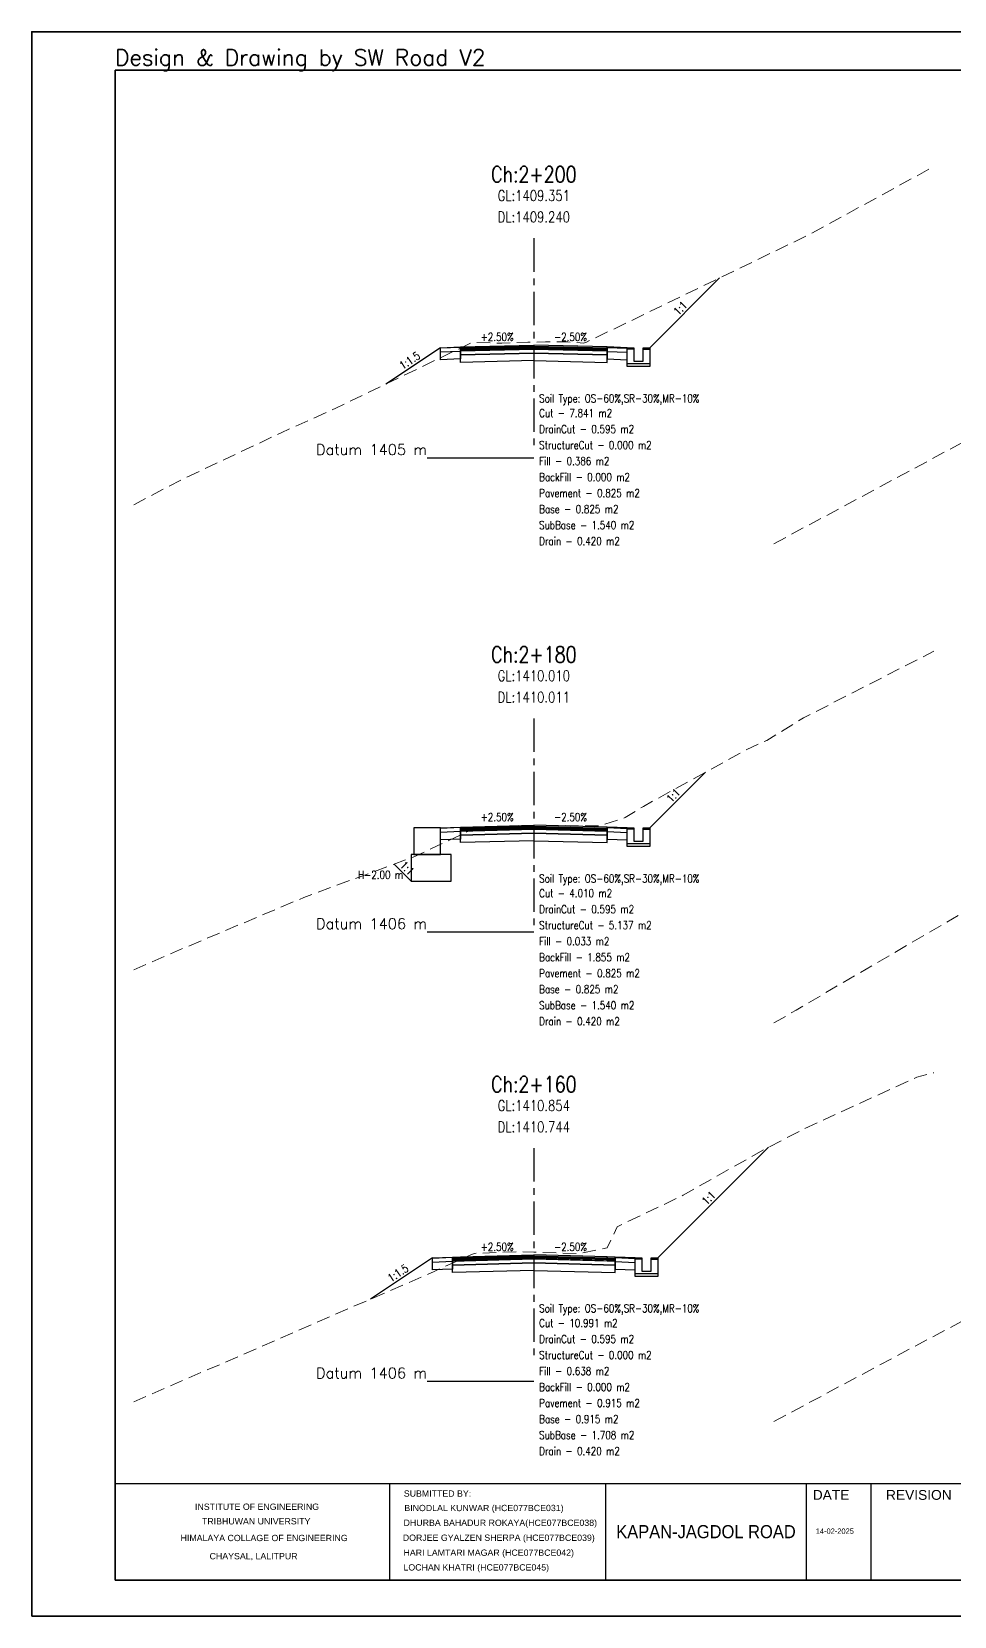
# Model space of a CAD drawing. Extents: x -19 to 1577, y -12 to 48.
# Drawn here: x 1277.2 to 1311.8, y -11.7 to 47.7 of the extents above; entities that cross this region are included whole.
import ezdxf
from ezdxf.enums import TextEntityAlignment as Align

# ---------------------------------------------------------------- set-up
doc = ezdxf.new("R2010")
doc.units = 0
doc.header["$MEASUREMENT"] = 0
doc.linetypes.add('Center', pattern=[2, 1.25, -0.25, 0.25, -0.25])
doc.linetypes.add('Dashed', pattern=[0.75, 0.5, -0.25])
for name, color, linetype in [('BackFill-Area', 7, 'Continuous'), ('Base', 6, 'Continuous'), ('Base-Area', 7, 'Continuous'), ('Cut-Area', 7, 'Continuous'), ('CutFillLine', 4, 'Continuous'), ('Drain', 3, 'Continuous'), ('Drain-Area', 7, 'Continuous'), ('DrainCut-Area', 7, 'Continuous'), ('ExtraWideningLayers', 7, 'Continuous'), ('Fill-Area', 7, 'Continuous'), ('Frame', 7, 'Continuous'), ('GabionRetainingWall', 140, 'Continuous'), ('Height', 7, 'Continuous'), ('L_CF_Slope', 7, 'Continuous'), ('L_Slope', 7, 'Continuous'), ('Pavement-Area', 7, 'Continuous'), ('PavementLayers', 1, 'Continuous'), ('R_CF_Slope', 7, 'Continuous'), ('R_Slope', 7, 'Continuous'), ('Shoulder', 2, 'Continuous'), ('Soil Type', 7, 'Continuous'), ('StructureCut-Area', 7, 'Continuous'), ('SubBase', 7, 'Continuous'), ('SubBase-Area', 7, 'Continuous')]:
    doc.layers.add(name, color=color, linetype=linetype)
for name, color, linetype, lineweight in [('CenterLine', 5, 'Center', 25), ('ChainageTxt', 7, 'Continuous', 25), ('DatumLabel', 1, 'Continuous', 25), ('DLTxt', 1, 'Continuous', 25), ('GL', 104, 'Dashed', 18), ('GLTxt', 3, 'Continuous', 25)]:
    doc.layers.add(name, color=color, linetype=linetype, lineweight=lineweight)
doc.styles.add('ARIAL', font='arial.ttf')
doc.styles.get("Standard").update_dxf_attribs({"font": 'simplex.shx'})

# ---------------------------------------------------------------- blocks, each defined once
blk = doc.blocks.new('SheetA3-1')
at = {"layer": 'Frame', "color": 6, "linetype": 'Continuous', "lineweight": 35}
for p, q in [((397, 0), (0, 0)), ((0, 0), (0, -283)), ((0, -283), (397, -283))]:
    blk.add_line(p, q, dxfattribs=at)
at = {"layer": 'Frame', "linetype": 'Continuous', "lineweight": 30}
for p, q in [((397, -264.94), (0, -264.94)), ((51.51, -282.86), (51.51, -264.94)), ((91.94, -264.94), (91.94, -282.86)), ((129.6, -282.86), (129.6, -264.94)), ((141.75, -282.86), (141.75, -264.94))]:
    blk.add_line(p, q, dxfattribs=at)
at = {"layer": 'Frame', "color": 6, "linetype": 'Continuous', "lineweight": 35}
blk.add_lwpolyline([(-15.62, -289.77), (404.38, -289.77), (404.38, 7.23), (-15.62, 7.23)], close=True, dxfattribs=at)
at = {"color": 1, "style": 'ARIAL'}
for tag, height, p in [('DWGNUM', 4, (397, -274.34)), ('SHEETNUM', 3, (397, -280.11))]:
    blk.add_attdef(tag, text='', height=height, dxfattribs=at).set_placement(p, align=Align.MIDDLE_RIGHT)
at = {"style": 'ARIAL'}
blk.add_attdef('CHRANGE', text='', height=3, dxfattribs=at).set_placement((332.51, -278.38), align=Align.MIDDLE_CENTER)
at = {"layer": 'Frame', "linetype": 'Continuous', "style": 'ARIAL'}
for s, height, p in [('SUBMITTED BY:', 1.1795, (54.13, -267.35)), ('DATE', 1.843, (130.78, -267.94)), ('REVISION', 1.843, (144.51, -267.94)), ('BINODLAL KUNWAR (HCE077BCE031)', 1.1795, (54.23, -270.06)), ('DHURBA BAHADUR ROKAYA(HCE077BCE038)', 1.1795, (54.09, -272.83)), ('DORJEE GYALZEN SHERPA (HCE077BCE039)', 1.1795, (53.94, -275.63)), ('14-02-2025', 1, (131.34, -274.31)), ('HARI LAMTARI MAGAR (HCE077BCE042)', 1.1795, (54.07, -278.43)), ('LOCHAN KHATRI (HCE077BCE045)', 1.1795, (54.07, -281.19))]:
    blk.add_text(s, height=height, dxfattribs=at).set_placement(p)
blk.add_text('INSTITUTE OF ENGINEERING', height=1.1795, dxfattribs=at).set_placement((26.62, -269.82), align=Align.CENTER)
for s, p in [('TRIBHUWAN UNIVERSITY', (26.46, -271.96)), ('HIMALAYA COLLAGE OF ENGINEERING', (27.95, -275.09)), ('CHAYSAL, LALITPUR', (25.97, -278.6))]:
    blk.add_text(s, height=1.1795, dxfattribs=at).set_placement(p, align=Align.MIDDLE)
at = {"layer": 'Frame', "linetype": 'Continuous', "lineweight": 30, "style": 'ARIAL', "width": 0.9}
for tag, height, p in [('DWGNAME', 3.07, (332.51, -269.42)), ('KAPAN-JAGDOLROAD', 2.46, (110.77, -273.9))]:
    blk.add_attdef(tag, text='', height=height, dxfattribs=at).set_placement(p, align=Align.MIDDLE_CENTER)
at = {"layer": 'Frame', "color": 7, "linetype": 'Continuous', "style": 'ARIAL'}
for tag, p in [('V1', (269.08, -274.49)), ('V2', (299.8, -274.49))]:
    blk.add_attdef(tag, text='', height=1.13, dxfattribs=at).set_placement(p, align=Align.BOTTOM_CENTER)
blk.add_attdef('HSCALE', (282.14, -271.91), '', height=1.13, dxfattribs=at)

msp = doc.modelspace()

# ---------------------------------------------------------------- linework, layer by layer
at = {"layer": 'Base'}
for points in [[(1296, 35.85), (1296, 35.7), (1293.25, 35.631), (1293.25, 35.631), (1293.25, 35.781), (1296, 35.85)], [(1296, 35.85), (1296, 35.7), (1298.75, 35.631), (1298.75, 35.631), (1298.75, 35.781), (1296, 35.85)], [(1296, 17.85), (1296, 17.7), (1293.25, 17.631), (1293.25, 17.631), (1293.25, 17.781), (1296, 17.85)], [(1296, 17.85), (1296, 17.7), (1298.75, 17.631), (1298.75, 17.631), (1298.75, 17.781), (1296, 17.85)], [(1296, 1.74), (1296, 1.59), (1292.95, 1.514), (1292.95, 1.514), (1292.95, 1.664), (1296, 1.74)], [(1296, 1.74), (1296, 1.59), (1299.05, 1.514), (1299.05, 1.514), (1299.05, 1.664), (1296, 1.74)]]:
    msp.add_lwpolyline(points, dxfattribs=at)
at = {"layer": 'CenterLine'}
for p, q in [((1296, 40), (1296, 32)), ((1296, 22), (1296, 14)), ((1296, 5.89), (1296, -2.11))]:
    msp.add_line(p, q, dxfattribs=at)
at = {"layer": 'CutFillLine'}
for points in [[(1300.35, 35.901), (1302.966, 38.517)], [(1292.5, 35.901), (1290.455, 34.538)], [(1300.35, 17.901), (1302.44, 19.991)], [(1291.4, 15.901), (1290.761, 16.541)], [(1300.65, 1.784), (1304.792, 5.926)], [(1292.2, 1.784), (1289.879, 0.236)]]:
    msp.add_lwpolyline(points, dxfattribs=at)
at = {"layer": 'DatumLabel'}
for p, q in [((1296, 31.76), (1292, 31.76)), ((1296, 13.989), (1292, 13.989)), ((1296, -2.854), (1292, -2.854))]:
    msp.add_line(p, q, dxfattribs=at)
at = {"layer": 'Drain'}
for points in [[(1299.5, 35.901), (1299.75, 35.901), (1299.75, 35.851), (1299.75, 35.401), (1300.1, 35.401), (1300.1, 35.851), (1300.1, 35.901), (1300.35, 35.901), (1300.35, 35.851), (1300.35, 35.401), (1300.35, 35.301), (1300.35, 35.201), (1299.5, 35.201), (1299.5, 35.301), (1299.5, 35.401), (1299.5, 35.851), (1299.5, 35.901)], [(1299.75, 35.851), (1299.5, 35.851)], [(1300.1, 35.851), (1300.35, 35.851)], [(1300.35, 35.301), (1299.5, 35.301)], [(1299.5, 17.901), (1299.75, 17.901), (1299.75, 17.851), (1299.75, 17.401), (1300.1, 17.401), (1300.1, 17.851), (1300.1, 17.901), (1300.35, 17.901), (1300.35, 17.851), (1300.35, 17.401), (1300.35, 17.301), (1300.35, 17.201), (1299.5, 17.201), (1299.5, 17.301), (1299.5, 17.401), (1299.5, 17.851), (1299.5, 17.901)], [(1299.75, 17.851), (1299.5, 17.851)], [(1300.1, 17.851), (1300.35, 17.851)], [(1300.35, 17.301), (1299.5, 17.301)], [(1299.8, 1.784), (1300.05, 1.784), (1300.05, 1.734), (1300.05, 1.284), (1300.4, 1.284), (1300.4, 1.734), (1300.4, 1.784), (1300.65, 1.784), (1300.65, 1.734), (1300.65, 1.284), (1300.65, 1.184), (1300.65, 1.084), (1299.8, 1.084), (1299.8, 1.184), (1299.8, 1.284), (1299.8, 1.734), (1299.8, 1.784)], [(1300.05, 1.734), (1299.8, 1.734)], [(1300.4, 1.734), (1300.65, 1.734)], [(1300.65, 1.184), (1299.8, 1.184)]]:
    msp.add_lwpolyline(points, dxfattribs=at)
at = {"layer": 'ExtraWideningLayers'}
for points in [[(1293.25, 1.821), (1293.25, 1.771), (1292.95, 1.764), (1292.95, 1.764), (1292.95, 1.814), (1293.25, 1.821)], [(1298.75, 1.821), (1298.75, 1.771), (1299.05, 1.764), (1299.05, 1.764), (1299.05, 1.814), (1298.75, 1.821)], [(1293.25, 1.771), (1293.25, 1.721), (1292.95, 1.714), (1292.95, 1.714), (1292.95, 1.764), (1293.25, 1.771)], [(1293.25, 1.721), (1293.25, 1.671), (1292.95, 1.664), (1292.95, 1.664), (1292.95, 1.714), (1293.25, 1.721)], [(1298.75, 1.771), (1298.75, 1.721), (1299.05, 1.714), (1299.05, 1.714), (1299.05, 1.764), (1298.75, 1.771)], [(1298.75, 1.721), (1298.75, 1.671), (1299.05, 1.664), (1299.05, 1.664), (1299.05, 1.714), (1298.75, 1.721)]]:
    msp.add_lwpolyline(points, dxfattribs=at)
at = {"layer": 'GabionRetainingWall'}
for points in [[(1292.5, 17.901), (1291.5, 17.901), (1291.5, 16.901), (1292.5, 16.901), (1292.5, 17.901)], [(1292.9, 16.901), (1291.4, 16.901), (1291.4, 15.901), (1292.9, 15.901), (1292.9, 16.901)]]:
    msp.add_lwpolyline(points, dxfattribs=at)
at = {"layer": 'GL', "flags": 128}
for points in [[(1281, 30.014), (1282.86, 30.983), (1286.53, 32.713), (1288.577, 33.632), (1293.674, 36.091), (1293.847, 36.097), (1294.8, 36.065), (1295.774, 36.107), (1296, 36.11), (1296.432, 36.118), (1297.28, 36.12), (1297.857, 36.067), (1297.978, 36.11), (1306.306, 40.129), (1311, 42.692)], [(1305, 28.551), (1317.999, 35.533), (1318.436, 35.798), (1318.983, 35.804), (1320, 35.828), (1320.851, 35.849), (1322.282, 35.863), (1326.738, 38.138), (1335, 42.626)], [(1305, 10.592), (1305.317, 10.762), (1305.828, 11.072), (1317.364, 17.801), (1317.497, 17.801), (1320, 17.779), (1321.551, 17.766), (1322.119, 17.778), (1331.334, 22.998), (1335, 24.99)], [(1281, 12.579), (1282.848, 13.379), (1287.378, 15.292), (1291.478, 16.805), (1293.584, 17.792), (1293.643, 17.792), (1293.923, 17.936), (1295.58, 17.991), (1296, 17.999), (1296.278, 18.004), (1298.472, 17.971), (1299.428, 18.289), (1300.11, 18.707), (1303.941, 20.818), (1304.731, 21.178), (1306.115, 22.027), (1311, 24.524)], [(1305, -4.35), (1317.138, 2.12), (1317.32, 2.118), (1320, 2.028), (1321.445, 1.98), (1321.539, 1.978), (1321.644, 2.059), (1321.755, 2.151), (1321.927, 2.254), (1322.086, 2.351), (1333.141, 8.547), (1333.194, 8.569), (1333.276, 8.602), (1335, 9.375)], [(1281, -3.615), (1292.261, 1.269), (1292.66, 1.458), (1293.764, 1.95), (1295.46, 2.017), (1295.479, 2.017), (1296, 2), (1297.708, 1.944), (1298.744, 2.162), (1299.127, 2.948), (1301.599, 4.131), (1304.587, 5.821), (1306.291, 6.696), (1310.352, 8.551), (1311, 8.722)]]:
    msp.add_lwpolyline(points, dxfattribs=at)
at = {"layer": 'PavementLayers'}
for points in [[(1296, 36), (1296, 35.95), (1293.25, 35.881), (1293.25, 35.881), (1293.25, 35.931), (1296, 36)], [(1296, 35.95), (1296, 35.9), (1293.25, 35.831), (1293.25, 35.831), (1293.25, 35.881), (1296, 35.95)], [(1296, 35.9), (1296, 35.85), (1293.25, 35.781), (1293.25, 35.781), (1293.25, 35.831), (1296, 35.9)], [(1296, 36), (1296, 35.95), (1298.75, 35.881), (1298.75, 35.881), (1298.75, 35.931), (1296, 36)], [(1296, 35.95), (1296, 35.9), (1298.75, 35.831), (1298.75, 35.831), (1298.75, 35.881), (1296, 35.95)], [(1296, 35.9), (1296, 35.85), (1298.75, 35.781), (1298.75, 35.781), (1298.75, 35.831), (1296, 35.9)], [(1296, 18), (1296, 17.95), (1293.25, 17.881), (1293.25, 17.881), (1293.25, 17.931), (1296, 18)], [(1296, 17.95), (1296, 17.9), (1293.25, 17.831), (1293.25, 17.831), (1293.25, 17.881), (1296, 17.95)], [(1296, 17.9), (1296, 17.85), (1293.25, 17.781), (1293.25, 17.781), (1293.25, 17.831), (1296, 17.9)], [(1296, 18), (1296, 17.95), (1298.75, 17.881), (1298.75, 17.881), (1298.75, 17.931), (1296, 18)], [(1296, 17.95), (1296, 17.9), (1298.75, 17.831), (1298.75, 17.831), (1298.75, 17.881), (1296, 17.95)], [(1296, 17.9), (1296, 17.85), (1298.75, 17.781), (1298.75, 17.781), (1298.75, 17.831), (1296, 17.9)], [(1296, 1.89), (1296, 1.84), (1293.25, 1.771), (1293.25, 1.771), (1293.25, 1.821), (1296, 1.89)], [(1296, 1.84), (1296, 1.79), (1293.25, 1.721), (1293.25, 1.721), (1293.25, 1.771), (1296, 1.84)], [(1296, 1.79), (1296, 1.74), (1293.25, 1.671), (1293.25, 1.671), (1293.25, 1.721), (1296, 1.79)], [(1296, 1.89), (1296, 1.84), (1298.75, 1.771), (1298.75, 1.771), (1298.75, 1.821), (1296, 1.89)], [(1296, 1.84), (1296, 1.79), (1298.75, 1.721), (1298.75, 1.721), (1298.75, 1.771), (1296, 1.84)], [(1296, 1.79), (1296, 1.74), (1298.75, 1.671), (1298.75, 1.671), (1298.75, 1.721), (1296, 1.79)]]:
    msp.add_lwpolyline(points, dxfattribs=at)
at = {"layer": 'Shoulder'}
for p, q in [((1293.25, 35.911), (1292.5, 35.881)), ((1293.25, 35.761), (1292.5, 35.731)), ((1298.75, 35.911), (1299.5, 35.881)), ((1298.75, 35.761), (1299.5, 35.731)), ((1293.25, 17.911), (1292.5, 17.881)), ((1298.75, 17.911), (1299.5, 17.881)), ((1293.25, 17.761), (1292.5, 17.731)), ((1298.75, 17.761), (1299.5, 17.731)), ((1292.95, 1.794), (1292.2, 1.764)), ((1299.05, 1.794), (1299.8, 1.764)), ((1292.95, 1.644), (1292.2, 1.614)), ((1299.05, 1.644), (1299.8, 1.614))]:
    msp.add_line(p, q, dxfattribs=at)
for points in [[(1293.25, 35.931), (1293.25, 35.911), (1293.25, 35.761), (1293.25, 35.481), (1292.5, 35.451), (1292.5, 35.731), (1292.5, 35.881), (1292.5, 35.901), (1293.25, 35.931)], [(1298.75, 35.931), (1298.75, 35.911), (1298.75, 35.761), (1298.75, 35.481), (1299.5, 35.451), (1299.5, 35.731), (1299.5, 35.881), (1299.5, 35.901), (1298.75, 35.931)], [(1293.25, 17.931), (1293.25, 17.911), (1293.25, 17.761), (1293.25, 17.481), (1292.5, 17.451), (1292.5, 17.731), (1292.5, 17.881), (1292.5, 17.901), (1293.25, 17.931)], [(1298.75, 17.931), (1298.75, 17.911), (1298.75, 17.761), (1298.75, 17.481), (1299.5, 17.451), (1299.5, 17.731), (1299.5, 17.881), (1299.5, 17.901), (1298.75, 17.931)], [(1292.95, 1.814), (1292.95, 1.794), (1292.95, 1.644), (1292.95, 1.364), (1292.2, 1.334), (1292.2, 1.614), (1292.2, 1.764), (1292.2, 1.784), (1292.95, 1.814)], [(1299.05, 1.814), (1299.05, 1.794), (1299.05, 1.644), (1299.05, 1.364), (1299.8, 1.334), (1299.8, 1.614), (1299.8, 1.764), (1299.8, 1.784), (1299.05, 1.814)]]:
    msp.add_lwpolyline(points, dxfattribs=at)
at = {"layer": 'SubBase'}
for points in [[(1296, 35.7), (1296, 35.42), (1293.25, 35.351), (1293.25, 35.351), (1293.25, 35.631), (1296, 35.7)], [(1296, 35.7), (1296, 35.42), (1298.75, 35.351), (1298.75, 35.351), (1298.75, 35.631), (1296, 35.7)], [(1296, 17.7), (1296, 17.42), (1293.25, 17.351), (1293.25, 17.351), (1293.25, 17.631), (1296, 17.7)], [(1296, 17.7), (1296, 17.42), (1298.75, 17.351), (1298.75, 17.351), (1298.75, 17.631), (1296, 17.7)], [(1296, 1.59), (1296, 1.31), (1292.95, 1.234), (1292.95, 1.234), (1292.95, 1.514), (1296, 1.59)], [(1296, 1.59), (1296, 1.31), (1299.05, 1.234), (1299.05, 1.234), (1299.05, 1.514), (1296, 1.59)]]:
    msp.add_lwpolyline(points, dxfattribs=at)

# ---------------------------------------------------------------- block references
ref = msp.add_blockref('SheetA3-1', (1280.3, 46.3), dxfattribs=dict(xscale=0.200000002980232, yscale=0.200000002980232, zscale=0.200000002980232))
ref.add_attrib('ROADNAME', 'KAPAN-JAGDOL ROAD', dxfattribs={"layer": 'Frame', "linetype": 'Continuous', "lineweight": 30, "height": 0.49145, "style": 'ARIAL', "width": 0.9}).set_placement((1302.453, -8.481), align=Align.MIDDLE_CENTER)

# ---------------------------------------------------------------- texts
msp.add_text('Design & Drawing by SW Road V2', height=0.6).set_placement((1280.3, 46.3), align=Align.BOTTOM_LEFT)
at = {"layer": 'BackFill-Area', "width": 0.8}
for s, p in [('BackFill - 0.000 m2', (1296.2, 31.2)), ('BackFill - 1.855 m2', (1296.2, 13.2)), ('BackFill - 0.000 m2', (1296.2, -2.91))]:
    msp.add_text(s, height=0.3, dxfattribs=at).set_placement(p, align=Align.TOP_LEFT)
at = {"layer": 'Base-Area', "width": 0.8}
for s, p in [('Base - 0.825 m2', (1296.2, 30)), ('Base - 0.825 m2', (1296.2, 12)), ('Base - 0.915 m2', (1296.2, -4.11))]:
    msp.add_text(s, height=0.3, dxfattribs=at).set_placement(p, align=Align.TOP_LEFT)
at = {"layer": 'ChainageTxt', "width": 0.8}
for s, p in [('Ch:2+200', (1296, 42.4)), ('Ch:2+180', (1296, 24.4)), ('Ch:2+160', (1296, 8.29))]:
    msp.add_text(s, height=0.6, dxfattribs=at).set_placement(p, align=Align.MIDDLE_CENTER)
at = {"layer": 'Cut-Area', "width": 0.8}
for s, p in [('Cut - 7.841 m2', (1296.2, 33.6)), ('Cut - 4.010 m2', (1296.2, 15.6)), ('Cut - 10.991 m2', (1296.2, -0.51))]:
    msp.add_text(s, height=0.3, dxfattribs=at).set_placement(p, align=Align.TOP_LEFT)
at = {"layer": 'DatumLabel'}
for s, p in [('Datum 1405 m', (1292, 31.76)), ('Datum 1406 m', (1292, 13.989)), ('Datum 1406 m', (1292, -2.854))]:
    msp.add_text(s, height=0.4, dxfattribs=at).set_placement(p, align=Align.BOTTOM_RIGHT)
at = {"layer": 'DLTxt', "width": 0.8}
for s, p in [('DL:1409.240', (1296, 40.8)), ('DL:1410.011', (1296, 22.8)), ('DL:1410.744', (1296, 6.69))]:
    msp.add_text(s, height=0.4, dxfattribs=at).set_placement(p, align=Align.MIDDLE_CENTER)
at = {"layer": 'Drain-Area', "width": 0.8}
for p in [(1296.2, 28.8), (1296.2, 10.8), (1296.2, -5.31)]:
    msp.add_text('Drain - 0.420 m2', height=0.3, dxfattribs=at).set_placement(p, align=Align.TOP_LEFT)
at = {"layer": 'DrainCut-Area', "width": 0.8}
for p in [(1296.2, 33), (1296.2, 15), (1296.2, -1.11)]:
    msp.add_text('DrainCut - 0.595 m2', height=0.3, dxfattribs=at).set_placement(p, align=Align.TOP_LEFT)
at = {"layer": 'Fill-Area', "width": 0.8}
for s, p in [('Fill - 0.386 m2', (1296.2, 31.8)), ('Fill - 0.033 m2', (1296.2, 13.8)), ('Fill - 0.638 m2', (1296.2, -2.31))]:
    msp.add_text(s, height=0.3, dxfattribs=at).set_placement(p, align=Align.TOP_LEFT)
at = {"layer": 'GLTxt', "width": 0.8}
for s, p in [('GL:1409.351', (1296, 41.6)), ('GL:1410.010', (1296, 23.6)), ('GL:1410.854', (1296, 7.49))]:
    msp.add_text(s, height=0.4, dxfattribs=at).set_placement(p, align=Align.MIDDLE_CENTER)
at = {"layer": 'Height', "width": 0.8}
msp.add_text('H-2.00 m', height=0.3, dxfattribs=at).set_placement((1291.1, 15.901), align=Align.BOTTOM_RIGHT)
at = {"layer": 'L_CF_Slope', "width": 0.8}
for s, rotation, p in [('1:1.5', 33.69007, (1291.477, 35.22)), ('1:1', 315, (1291.08, 16.221)), ('1:1.5', 33.69007, (1291.039, 1.01))]:
    msp.add_text(s, height=0.3, rotation=rotation, dxfattribs=at).set_placement(p, align=Align.BOTTOM_CENTER)
at = {"layer": 'L_Slope', "width": 0.8}
for p in [(1294.625, 36.066), (1294.625, 18.066), (1294.625, 1.956)]:
    msp.add_text('+2.50%', height=0.3, dxfattribs=at).set_placement(p, align=Align.BOTTOM_CENTER)
at = {"layer": 'Pavement-Area', "width": 0.8}
for s, p in [('Pavement - 0.825 m2', (1296.2, 30.6)), ('Pavement - 0.825 m2', (1296.2, 12.6)), ('Pavement - 0.915 m2', (1296.2, -3.51))]:
    msp.add_text(s, height=0.3, dxfattribs=at).set_placement(p, align=Align.TOP_LEFT)
at = {"layer": 'R_CF_Slope', "width": 0.8}
for p in [(1301.658, 37.209), (1301.395, 18.946), (1302.721, 3.855)]:
    msp.add_text('1:1', height=0.3, rotation=45, dxfattribs=at).set_placement(p, align=Align.BOTTOM_CENTER)
at = {"layer": 'R_Slope', "width": 0.8}
for p in [(1297.375, 36.066), (1297.375, 18.066), (1297.375, 1.956)]:
    msp.add_text('-2.50%', height=0.3, dxfattribs=at).set_placement(p, align=Align.BOTTOM_CENTER)
at = {"layer": 'Soil Type', "width": 0.8}
for p in [(1296.2, 34), (1296.2, 16), (1296.2, -0.11)]:
    msp.add_text('Soil Type: OS-60%,SR-30%,MR-10%', height=0.3, dxfattribs=at).set_placement(p, align=Align.MIDDLE_LEFT)
at = {"layer": 'StructureCut-Area', "width": 0.8}
for s, p in [('StructureCut - 0.000 m2', (1296.2, 32.4)), ('StructureCut - 5.137 m2', (1296.2, 14.4)), ('StructureCut - 0.000 m2', (1296.2, -1.71))]:
    msp.add_text(s, height=0.3, dxfattribs=at).set_placement(p, align=Align.TOP_LEFT)
at = {"layer": 'SubBase-Area', "width": 0.8}
for s, p in [('SubBase - 1.540 m2', (1296.2, 29.4)), ('SubBase - 1.540 m2', (1296.2, 11.4)), ('SubBase - 1.708 m2', (1296.2, -4.71))]:
    msp.add_text(s, height=0.3, dxfattribs=at).set_placement(p, align=Align.TOP_LEFT)

doc.saveas('drawing.dxf')
